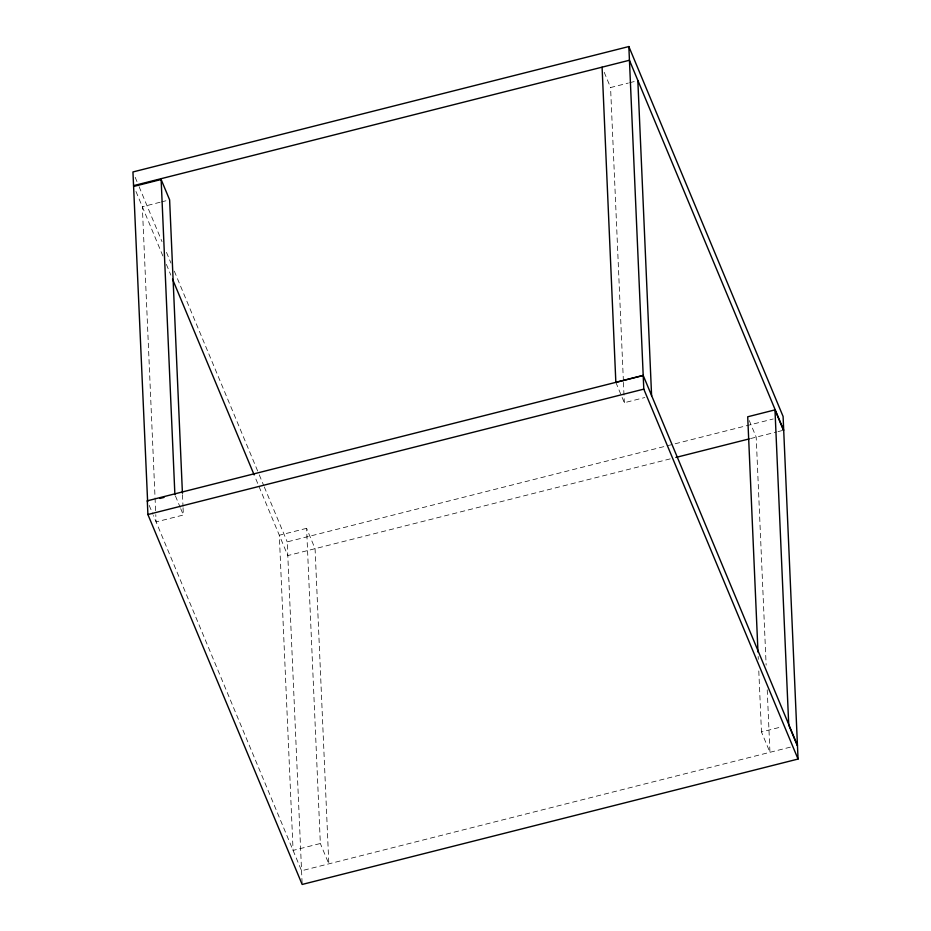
<?xml version="1.0" encoding="UTF-8"?>
<svg xmlns="http://www.w3.org/2000/svg" width="931" height="931" viewBox="0 0 931 931"><rect width="100%" height="100%" fill="white"/><g stroke="black" fill="none" stroke-linecap="round" stroke-linejoin="round"><path stroke-width="0.7" stroke-dasharray="4.66 3.49" d="M623.386 380.93L610.573 87.537L628.297 83.057M629.659 82.719L635.117 81.334M160.074 202.26L142.338 206.74L155.721 513.19M161.435 201.911L168.255 200.188M615.845 382.362L624.329 402.716L644.787 397.537M183.058 507.756L183.372 515.018L156.105 521.907L155.78 514.645M306.59 528.331L279.312 535.232L293.079 850.399L320.345 843.509L306.59 528.331L315.074 548.685L328.829 863.852L320.345 843.509M302.098 883.077L287.202 541.877L773.23 418.973M670.227 458.867L287.795 555.574L254.71 476.241M750.549 438.559L776.652 431.961M778.013 431.612L783.46 430.238M767.225 689.848L769.949 752.306L761.465 731.952L781.924 726.785M790.407 747.128L301.563 870.753L153.452 515.553M604.207 72.281L610.573 87.537M749.292 420.603L756.193 437.128L766.143 665.153M135.181 177.309L138.533 185.35M139.091 186.689L162.006 241.641M166.486 252.371L170.955 263.089M174.306 271.13L258.702 473.518M259.26 474.857L263.729 485.586M264.288 486.925L287.202 541.877M135.973 191.483L163.03 256.351M166.381 264.392L170.85 275.122M175.424 495.944L180.195 507.383M180.719 508.652L183.372 515.018M149.204 505.382L152.917 514.284M758.171 656.436L758.3 659.334M758.8 670.96L761.465 731.952M623.444 382.373L624.329 402.716M182.488 494.675L183 506.301"/><path stroke-width="1.4" d="M797.448 745.347L783.099 416.471L628.844 46.55L132.947 171.956L147.622 501.565L147.307 500.82L643.205 375.426L797.448 745.347L798.053 759.044L302.156 884.45L147.901 514.529L147.307 500.82M133.552 185.653L629.437 60.247L783.693 430.18M133.855 186.398L161.133 179.497L169.617 199.839L182.429 493.232M643.123 375.472L615.845 382.362L602.089 67.195M159.888 498.457L163.984 497.422M147.901 514.529L643.798 389.123L628.844 46.55M783.46 430.238L774.976 409.884L747.709 416.785L757.985 652.072M675.859 457.447L749.141 438.92M797.227 745.405L788.743 725.063L774.976 409.884M643.798 389.123L798.053 759.044M172.526 279.149L254.151 474.903M637.84 80.648L651.607 395.815M161.133 179.497L174.888 494.664"/></g></svg>
